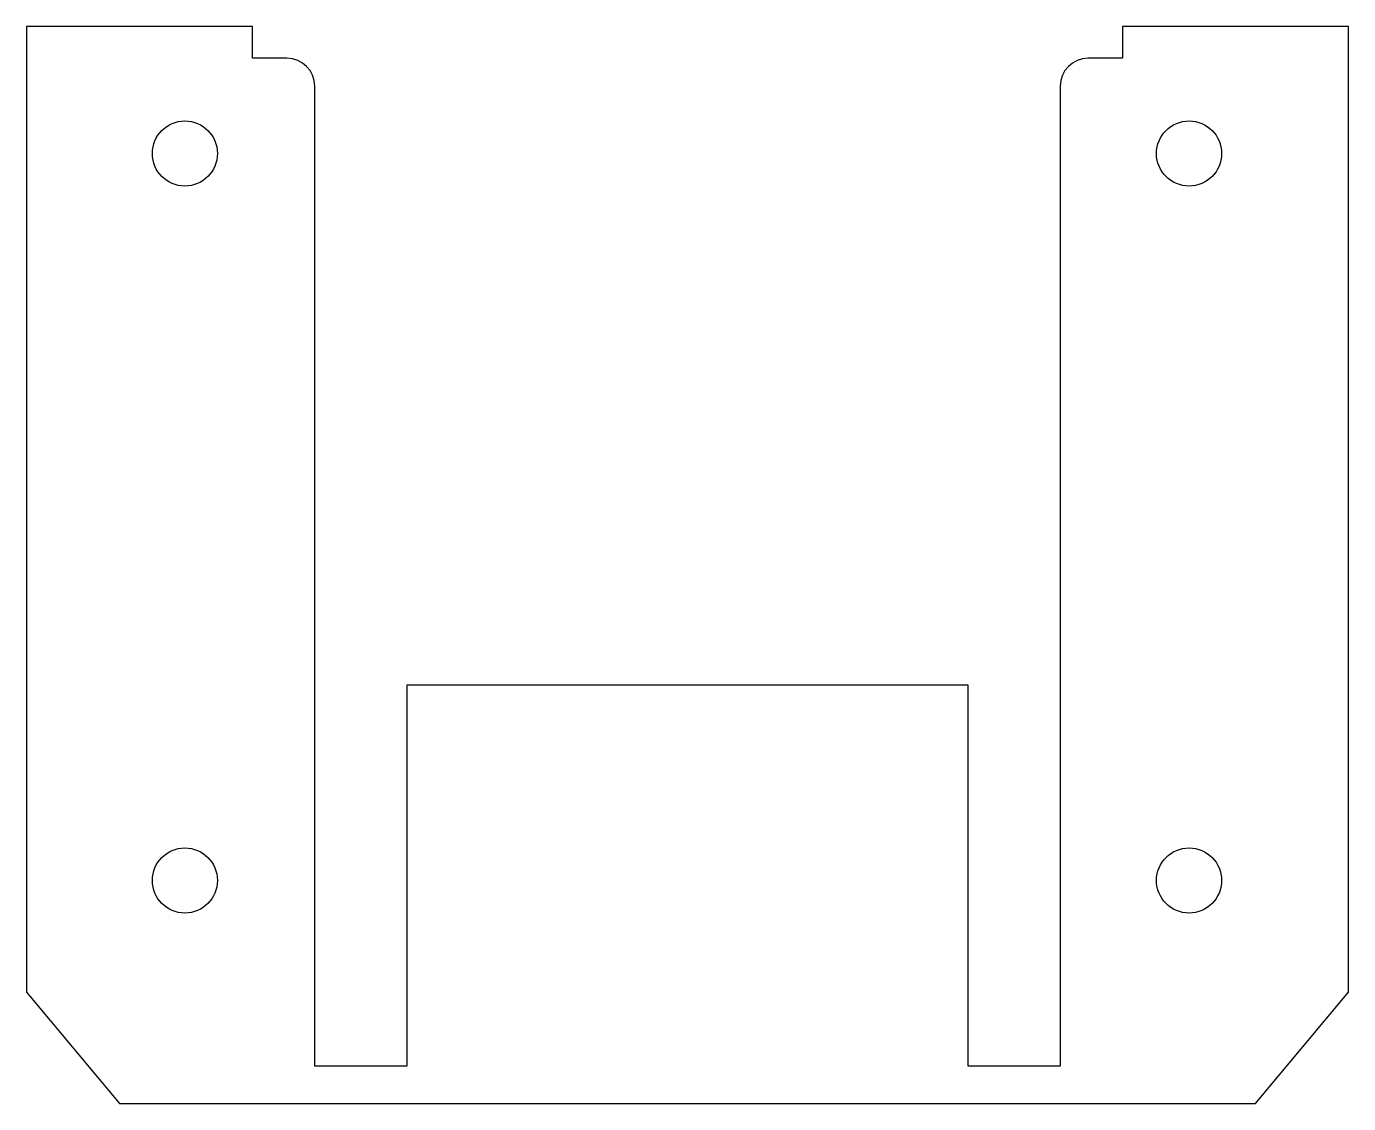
# Model space of a CAD drawing. Header units: millimetres. Extents: x -35.5 to 35.6, y -39.1 to 18.8.
import ezdxf

# ---------------------------------------------------------------- set-up
doc = ezdxf.new("R2010")
doc.units = ezdxf.units.MM
doc.layers.get('0').update_dxf_attribs({"linetype": 'CONTINUOUS'})

msp = doc.modelspace()

# ---------------------------------------------------------------- linework, layer by layer
for p, q in [((-23.37, 18.835), (-35.521, 18.835)), ((-35.521, 18.835), (-35.521, -33.107)), ((-23.37, 17.122), (-23.37, 18.835)), ((35.579, 18.835), (23.429, 18.835)), ((23.429, 18.835), (23.429, 17.122)), ((35.579, -33.107), (35.579, 18.835)), ((-21.518, 17.122), (-23.37, 17.122)), ((23.429, 17.122), (21.577, 17.122)), ((-20.011, -37.093), (-20.011, 15.622)), ((20.07, 15.622), (20.07, -37.093)), ((15.129, -16.593), (-15.07, -16.593)), ((-15.07, -16.593), (-15.07, -37.093)), ((15.129, -37.093), (15.129, -16.593)), ((-35.521, -33.107), (-30.521, -39.107)), ((30.579, -39.107), (35.579, -33.107)), ((-15.07, -37.093), (-20.011, -37.093)), ((20.07, -37.093), (15.129, -37.093)), ((-30.521, -39.107), (30.579, -39.107))]:
    msp.add_line(p, q)
for centre in [(-27, 12), (-27, 12), (27, 12), (27, 12), (-27, -27.107), (-27, -27.107), (27, -27.107), (27, -27.107)]:
    msp.add_circle(centre, 1.75)
for centre, major_axis, start_param, end_param in [((-21.518, 15.622), (1.507, 0), 0, 1.570796), ((21.577, 15.622), (-1.507, 0), 4.712389, 6.283185)]:
    msp.add_ellipse(centre, major_axis=major_axis, ratio=0.995066, start_param=start_param, end_param=end_param)

doc.saveas('drawing.dxf')
